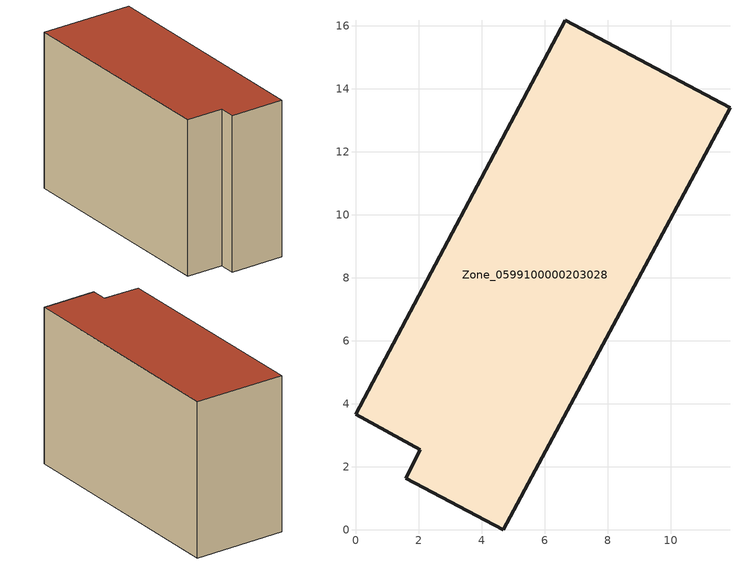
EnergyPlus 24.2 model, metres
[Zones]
Zone_0599100000203028
 floor ground (C_G): 1.59,1.63 2.06,2.54 0,3.67 6.66,16.17 11.89,13.39 4.68,0 z0
 wall outside (C_F): 2.06,2.54 1.59,1.63 4.68,0 11.89,13.39 6.66,16.17 0,3.67 2.06,2.54 z0:9.93
 roof outside (C_R): 6.66,16.17 0,3.67 2.06,2.54 1.59,1.63 4.68,0 11.89,13.39 z9.93
[BUILDING]
Pand.0599100000203028: North Axis=0; Terrain=City; Loads Convergence Tolerance Value=0.04; Temperature Convergence Tolerance Value=0.4; Solar Distribution=FullExterior; Maximum Number of Warmup Days=25; Minimum Number of Warmup Days=1
[Site:Location]
Rotterdam.The.Hague.AP_ZH_NLD Design_Conditions: Latitude=51.96; Longitude=4.45; Time Zone=1; Elevation=-4.5
[SITE:GROUNDTEMPERATURE:BUILDINGSURFACE]
18, 18, 18, 18, 18, 18, 18, 18, 18, 18, 18, 18
[MATERIAL] Thermal Absorptance=0.9; Solar Absorptance=0.7; Visible Absorptance=0.7
Name | Roughness | Thickness | Conductivity | Density | Specific Heat
G.TI.1946 | MediumSmooth | 0.15 | 1 | 540 | 1210
F.TI.1946 | Rough | 0.3 | 0.857143 | 1920 | 840
R.TI.1946 | MediumRough | 0.2 | 0.1 | 1500 | 1000
[CONSTRUCTION]
C_G: G.TI.1946
C_F: F.TI.1946
C_R: R.TI.1946
[ZONE]
Zone_0599100000203028: Type=1; Multiplier=1; Ceiling Height=Autocalculate; Volume=Autocalculate; Floor Area=autocalculate; Part of Total Floor Area=Yes
[ZONEINFILTRATION:DESIGNFLOWRATE]
Infil_Zone_0599100000203028: Zone or ZoneList or Space or SpaceList=Zone_0599100000203028; Schedule=AlwaysOn; Design Flow Rate Calculation Method=Flow/Area; Flow Rate per Floor Area=0.003; Constant Term Coefficient=1; Temperature Term Coefficient=0; Velocity Term Coefficient=0; Velocity Squared Term Coefficient=0
[HVACTEMPLATE:ZONE:IDEALLOADSAIRSYSTEM]
Zone_0599100000203028: Maximum Heating Supply Air Temperature=50; Minimum Cooling Supply Air Temperature=13; Maximum Heating Supply Air Humidity Ratio=0.0156; Minimum Cooling Supply Air Humidity Ratio=0.0077; Heating Limit=NoLimit; Cooling Limit=NoLimit; Dehumidification Control Type=ConstantSensibleHeatRatio; Cooling Sensible Heat Ratio=0.7; Dehumidification Setpoint=60; Humidification Control Type=None; Humidification Setpoint=30; Outdoor Air Method=None; Outdoor Air Flow Rate per Person=0.00944; Outdoor Air Flow Rate per Zone Floor Area=0; Outdoor Air Flow Rate per Zone=0; Demand Controlled Ventilation Type=None; Outdoor Air Economizer Type=NoEconomizer; Heat Recovery Type=None; Sensible Heat Recovery Effectiveness=0.7; Latent Heat Recovery Effectiveness=0.65
[ZONECONTROL:THERMOSTAT]
ThermostatControl_Zone_0599100000203028: Zone or ZoneList=Zone_0599100000203028; Control Type Schedule=DualSetpointControlType; Control 1=Thermostat_Zone_0599100000203028; Temperature Difference Between Cutout And Setpoint=0
[THERMOSTATSETPOINT:DUALSETPOINT]
Thermostat_Zone_0599100000203028: Heating Setpoint Temperature Schedule=HeatingSetpoint_Zone_0599100000203028; Cooling Setpoint Temperature Schedule=CoolingSetpoint_Zone_0599100000203028
[SCHEDULE:COMPACT]
HeatingSetpoint_Zone_0599100000203028: Through: 12/31, For: AllDays, Until: 24:00, 21
CoolingSetpoint_Zone_0599100000203028: Through: 12/31, For: AllDays, Until: 24:00, 24
DualSetpointControlType: Through: 12/31, For: AllDays, Until: 24:00, 4
AlwaysOn: Through: 12/31, For: AllDays, Until: 24:00, 1
